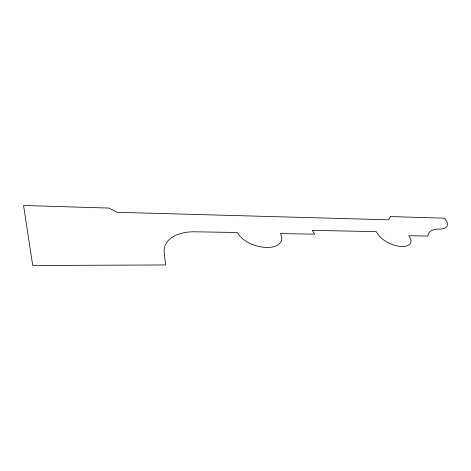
<?xml version="1.0" encoding="UTF-8"?>
<svg xmlns="http://www.w3.org/2000/svg" width="471" height="471" viewBox="0 0 471 471"><rect width="100%" height="100%" fill="white"/><g stroke="black" fill="none" stroke-linecap="round" stroke-linejoin="round"><path stroke-width="0.71" d="M390.606 216.566L388.404 219.816L117.108 212.28L108.919 208.07L23.55 205.491L32.734 265.509L165.609 264.949L164.214 252.697A42.461 24.763 15.2 0 1 196.843 231.832L237.278 232.497L239.027 235.011A23.462 12.682 17.9 0 0 268.276 247.44A23.462 12.682 17.9 0 0 280.41 233.61L314.705 234.175L312.314 230.384L376.088 231.602L378.761 235.235A18.251 8.802 23.5 0 0 402.146 246.533A18.251 8.802 23.5 0 0 408.722 235.73L427.992 236.048A26.982 12.358 25.4 0 1 440.02 229.089A18.816 8.378 24 0 0 444.436 218.191L390.606 216.566"/></g></svg>
